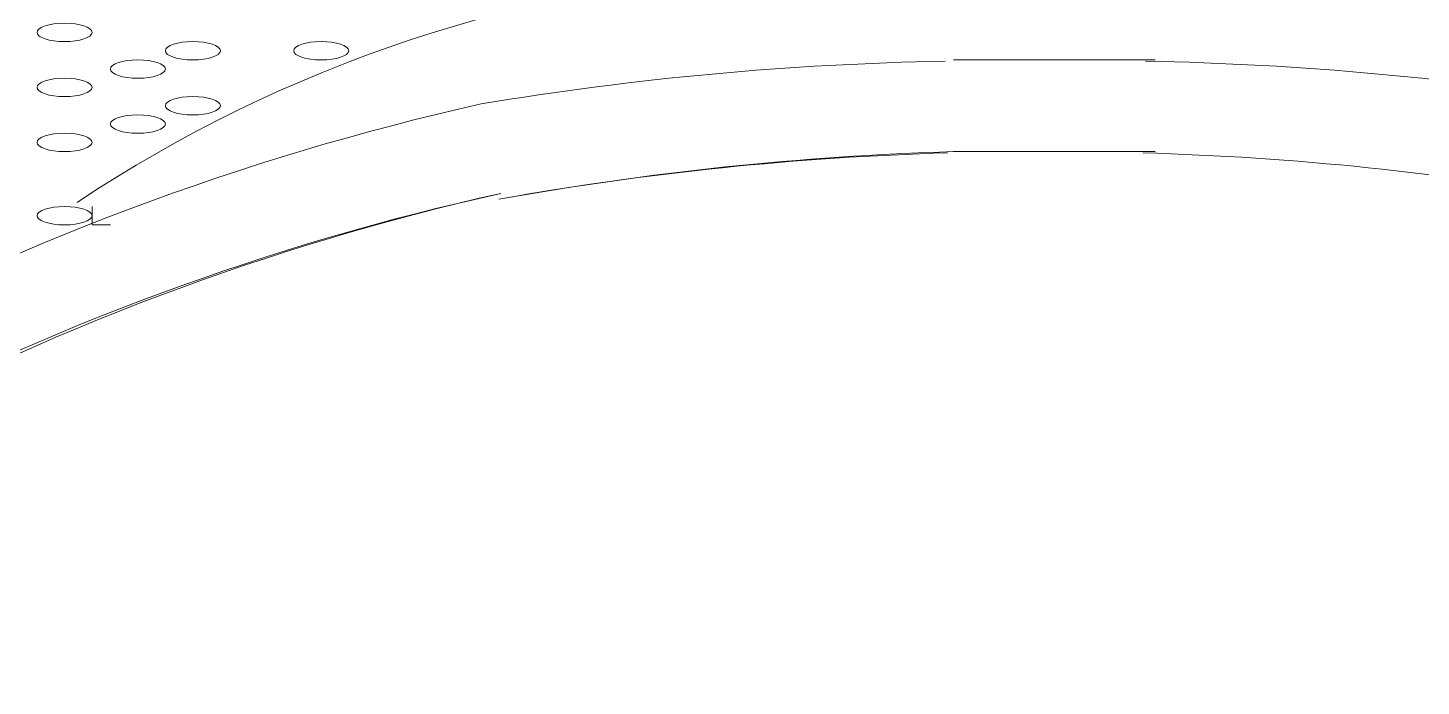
# Model space of a CAD drawing. Header units: metres. Extents: x 29 to 86.9, y -23.2 to 39.7.
# Drawn here: x 75.5582 to 75.744, y -17.1534 to -17.0656 of the extents above; entities that cross this region are included whole.
import ezdxf

# ---------------------------------------------------------------- set-up
doc = ezdxf.new("R2010")
doc.units = ezdxf.units.M
doc.header["$LTSCALE"] = 100
doc.layers.get('0').update_dxf_attribs({"color": 254})
doc.layers.add('Arqui', color=8, linetype='Continuous', lineweight=0)

# ---------------------------------------------------------------- blocks, each defined once
blk = doc.blocks.new('A$C9582355f')
at = {"layer": 'Arqui'}
for points in [[(46.74737999527753, 6.106038732866182, -0.1333274390363842), (46.84084833276557, 6.074539111394188), (46.84084833276557, 6.072093511394087)], [(46.6978665733256, 6.093928121666067, 0.03702395519677434), (46.63595576911752, 6.088229262265941, 0.06904277544354825), (46.54447868806159, 6.053867237185841, 0.2305320559254583), (46.51204922501364, 6.012627475682166)], [(46.87822927985354, 6.054275334457998, 0.069042775443665), (46.78650729641362, 6.088229262265941, 0.03702395519688156), (46.72459649220554, 6.093928121666067)], [(46.69822057392554, 6.081705257426165, 0.03702424981611116), (46.63831821871753, 6.07551527263422, -0.03702424981611116), (46.69900353276552, 6.081875911394036), (46.71367713276555, 6.081875911394036), (46.7259051327656, 6.081875911394036)], [(46.6385845934696, 6.076287177362246, 0.06904268617280873), (46.55001454822155, 6.043500045313976, -0.06904268617280873), (46.6385845934696, 6.076287177362246, 0.06904268617280873), (46.55022391603751, 6.043060791098014, 0.23020382304438), (46.52411236711765, 6.01054424023414)]]:
    blk.add_lwpolyline(points, format="xyb", dxfattribs=at)
for points in [[(46.69900353276552, 6.094103911394086), (46.71367713276555, 6.094103911394086), (46.7259051327656, 6.094103911394086)], [(46.58650593276553, 6.072093511394087), (46.58406033276555, 6.072093511394087), (46.58406033276555, 6.074539111394188)]]:
    blk.add_lwpolyline(points, dxfattribs=at)
blk.add_lwpolyline([(46.7841448468136, 6.07551527263422, 0.03702424981594646), (46.72424249160559, 6.081705257426165, -0.03702424981594646)], format="xyb", close=True, dxfattribs=at)
blk.add_arc((46.68555265113497, 5.919243787289815), 0.187088117785714, 93.20798741912049, 123.5852336150177, dxfattribs=at)
for points in [[(46.58039193276562, 6.098995111393833), (46.57836592435757, 6.098995111393833), (46.57672353276558, 6.09844763937781), (46.57672353276558, 6.097772311394237)], [(46.58406033276555, 6.097772311394237), (46.58406033276555, 6.09844763937781), (46.58241794117356, 6.098995111393833), (46.58039193276562, 6.098995111393833)], [(46.57672353276558, 6.097772311394237), (46.57672353276558, 6.097096983410211), (46.57836592435757, 6.096549511394187), (46.58039193276562, 6.096549511394187)], [(46.58039193276562, 6.096549511394187), (46.58241794117356, 6.096549511394187), (46.58406033276555, 6.097096983410211), (46.58406033276555, 6.097772311394237)], [(46.59751113276553, 6.096549511394187), (46.59548512435759, 6.096549511394187), (46.59384273276561, 6.096002039378163), (46.59384273276561, 6.095326711394137)], [(46.60117953276557, 6.095326711394137), (46.60117953276557, 6.096002039378163), (46.59953714117358, 6.096549511394187), (46.59751113276553, 6.096549511394187)], [(46.61463033276556, 6.096549511394187), (46.61260432435762, 6.096549511394187), (46.61096193276552, 6.096002039378163), (46.61096193276552, 6.095326711394137)], [(46.6182987327656, 6.095326711394137), (46.6182987327656, 6.096002039378163), (46.61665634117361, 6.096549511394187), (46.61463033276556, 6.096549511394187)], [(46.59384273276561, 6.095326711394137), (46.59384273276561, 6.09465138341011), (46.59548512435759, 6.094103911394086), (46.59751113276553, 6.094103911394086)], [(46.59751113276553, 6.094103911394086), (46.59953714117358, 6.094103911394086), (46.60117953276557, 6.09465138341011), (46.60117953276557, 6.095326711394137)], [(46.61096193276552, 6.095326711394137), (46.61096193276552, 6.09465138341011), (46.61260432435762, 6.094103911394086), (46.61463033276556, 6.094103911394086)], [(46.61463033276556, 6.094103911394086), (46.61665634117361, 6.094103911394086), (46.6182987327656, 6.09465138341011), (46.6182987327656, 6.095326711394137)], [(46.59017433276557, 6.094103911394086), (46.58814832435752, 6.094103911394086), (46.58650593276553, 6.093556439378062), (46.58650593276553, 6.092881111394036)], [(46.58650593276553, 6.092881111394036), (46.58650593276553, 6.092205783410009), (46.58814832435752, 6.091658311393985), (46.59017433276557, 6.091658311393985)], [(46.59384273276561, 6.092881111394036), (46.59384273276561, 6.093556439378062), (46.59220034117362, 6.094103911394086), (46.59017433276557, 6.094103911394086)], [(46.59017433276557, 6.091658311393985), (46.59220034117362, 6.091658311393985), (46.59384273276561, 6.092205783410009), (46.59384273276561, 6.092881111394036)], [(46.58039193276562, 6.091658311393985), (46.57836592435757, 6.091658311393985), (46.57672353276558, 6.091110839377961), (46.57672353276558, 6.090435511393935)], [(46.58406033276555, 6.090435511393935), (46.58406033276555, 6.091110839377961), (46.58241794117356, 6.091658311393985), (46.58039193276562, 6.091658311393985)], [(46.57672353276558, 6.090435511393935), (46.57672353276558, 6.089760183409908), (46.57836592435757, 6.089212711393884), (46.58039193276562, 6.089212711393884)], [(46.58039193276562, 6.089212711393884), (46.58241794117356, 6.089212711393884), (46.58406033276555, 6.089760183409908), (46.58406033276555, 6.090435511393935)], [(46.59751113276553, 6.089212711393884), (46.59548512435759, 6.089212711393884), (46.59384273276561, 6.08866523937786), (46.59384273276561, 6.087989911393834)], [(46.60117953276557, 6.087989911393834), (46.60117953276557, 6.08866523937786), (46.59953714117358, 6.089212711393884), (46.59751113276553, 6.089212711393884)], [(46.59384273276561, 6.087989911393834), (46.59384273276561, 6.087314583409807), (46.59548512435759, 6.086767111394238), (46.59751113276553, 6.086767111394238)], [(46.59751113276553, 6.086767111394238), (46.59953714117358, 6.086767111394238), (46.60117953276557, 6.087314583409807), (46.60117953276557, 6.087989911393834)], [(46.59017433276557, 6.086767111394238), (46.58814832435752, 6.086767111394238), (46.58650593276553, 6.086219639378214), (46.58650593276553, 6.085544311394187)], [(46.58650593276553, 6.085544311394187), (46.58650593276553, 6.084868983410161), (46.58814832435752, 6.084321511394137), (46.59017433276557, 6.084321511394137)], [(46.59384273276561, 6.085544311394187), (46.59384273276561, 6.086219639378214), (46.59220034117362, 6.086767111394238), (46.59017433276557, 6.086767111394238)], [(46.59017433276557, 6.084321511394137), (46.59220034117362, 6.084321511394137), (46.59384273276561, 6.084868983410161), (46.59384273276561, 6.085544311394187)], [(46.58039193276562, 6.084321511394137), (46.57836592435757, 6.084321511394137), (46.57672353276558, 6.083774039378113), (46.57672353276558, 6.083098711394086)], [(46.58406033276555, 6.083098711394086), (46.58406033276555, 6.083774039378113), (46.58241794117356, 6.084321511394137), (46.58039193276562, 6.084321511394137)], [(46.57672353276558, 6.083098711394086), (46.57672353276558, 6.08242338341006), (46.57836592435757, 6.081875911394036), (46.58039193276562, 6.081875911394036)], [(46.58039193276562, 6.081875911394036), (46.58241794117356, 6.081875911394036), (46.58406033276555, 6.08242338341006), (46.58406033276555, 6.083098711394086)], [(46.58039193276562, 6.074539111394188), (46.57836592435757, 6.074539111394188), (46.57672353276558, 6.073991639378164), (46.57672353276558, 6.073316311394137)], [(46.58406033276555, 6.073316311394137), (46.58406033276555, 6.073991639378164), (46.58241794117356, 6.074539111394188), (46.58039193276562, 6.074539111394188)], [(46.57672353276558, 6.073316311394137), (46.57672353276558, 6.07264098341011), (46.57836592435757, 6.072093511394087), (46.58039193276562, 6.072093511394087)], [(46.58039193276562, 6.072093511394087), (46.58241794117356, 6.072093511394087), (46.58406033276555, 6.07264098341011), (46.58406033276555, 6.073316311394137)]]:
    blk.add_open_spline(points, degree=3, dxfattribs=at)

msp = doc.modelspace()

# ---------------------------------------------------------------- block references
msp.add_blockref('A$C9582355f', (28.98266172889876, -23.16396569870889))

doc.saveas('drawing.dxf')
